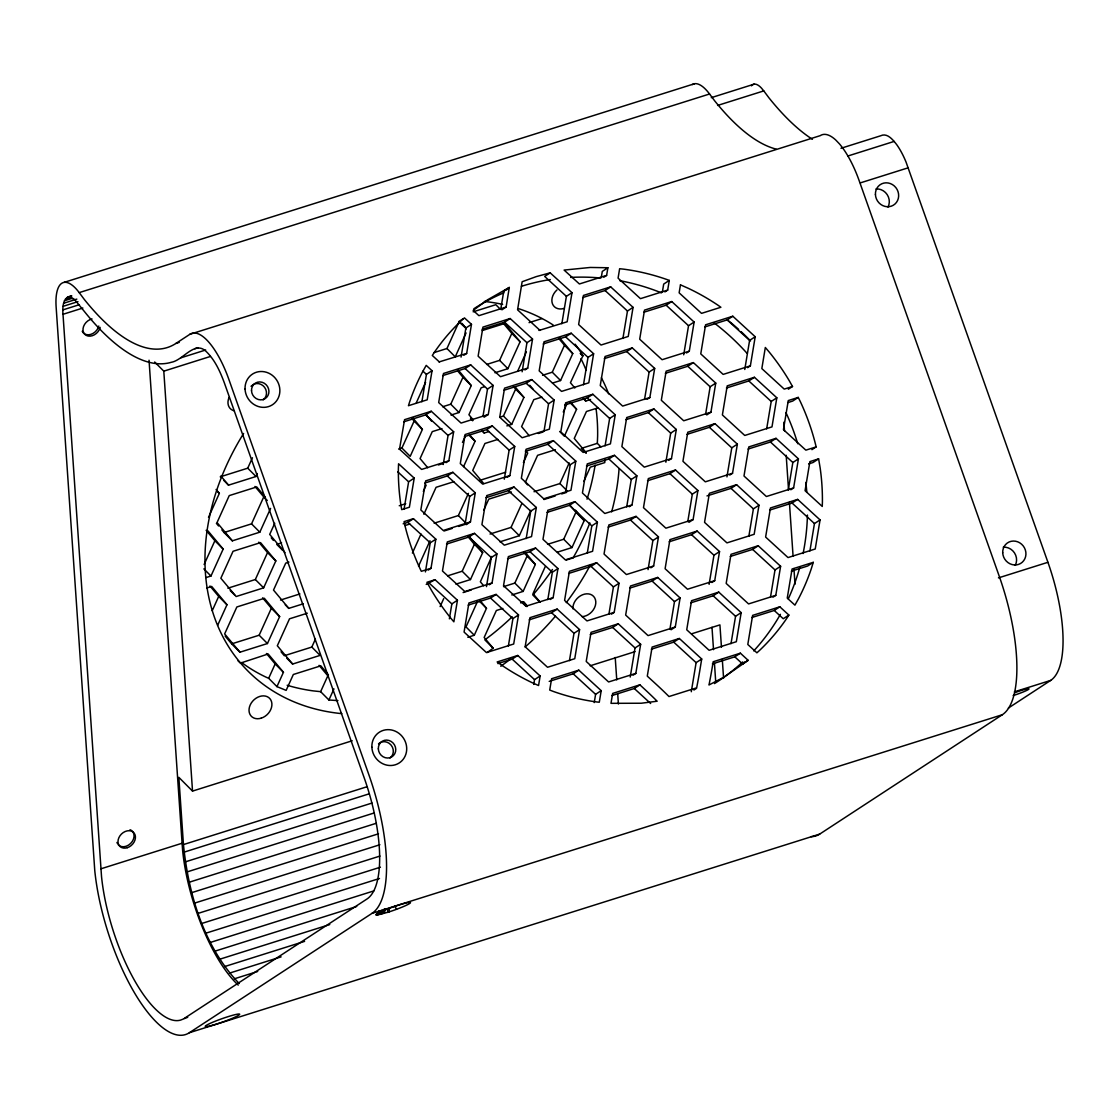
<?xml version="1.0" encoding="UTF-8"?>
<svg xmlns="http://www.w3.org/2000/svg" width="1119" height="1119" viewBox="0 0 1119 1119"><rect width="100%" height="100%" fill="white"/><g stroke="black" fill="none" stroke-linecap="round" stroke-linejoin="round"><path stroke-width="1.5" d="M378.012 912.125L376.278 914.978L387.622 912.349L387.775 908.88M600.875 446.901L597.336 443.334L597.63 436.172A231.871 179.096 -44.9 0 0 596.049 408.673M187.726 1017.283L180.677 1020.066A106.753 37.752 72.5 0 1 101.521 876.541L63 314.299C62.398 307.403 62.678 296.549 71.826 295.948L66.902 297.598M605.043 459.587L604.764 462.595L590.259 467.169L583.81 481.436M506.11 307.068L478.89 315.656L473.169 310.411L487.464 299.864L509.299 287.443L506.11 307.068L501.899 309.823M404.071 509.159L408.617 481.785L414.212 478.121L398.56 463.784L398.364 469.127A222.709 207.309 56.8 0 0 400.644 503.368L401.707 509.635L409.386 507.215L414.212 478.121M421.891 401.749L426.437 374.375L432.046 370.711L426.213 365.381L422.422 372.123A222.709 207.309 56.8 0 0 409.386 402.686L408.463 405.707L427.206 399.805L432.046 370.711M425.402 571.921L430.228 542.841L435.837 539.176L413.443 518.67L404.085 521.622L405.05 526A222.709 207.309 56.8 0 0 420.52 569.697L421.331 571.319L431.011 568.27L435.837 539.176M443.236 464.511L448.062 435.417L453.657 431.766L431.263 411.246L404.574 419.667L399.511 449.181L421.611 469.434L448.831 460.846L453.657 431.766M461.056 357.101L465.882 328.007L471.491 324.342L464.427 317.88L461.951 320.076A222.709 207.309 56.8 0 0 433.71 353.268L432.312 355.478L439.445 362.01M463.853 355.269L466.665 353.436L471.491 324.342M449.376 618.835L451.852 603.896L457.447 600.232L435.067 579.726L426.94 582.286L431.43 590.286A222.709 207.309 56.8 0 0 451.419 618.947L453.866 621.814L457.447 600.232M465.14 523.846L469.686 496.472L475.281 492.822L452.887 472.302L425.668 480.876L420.842 509.97L443.236 530.476L470.456 521.902L475.281 492.822M482.96 416.436L487.506 389.062L493.101 385.398L470.721 364.892L443.502 373.466L438.676 402.56L461.056 423.066L488.276 414.492L493.101 385.398M500.78 309.096L503.774 291.052L509.299 287.443M486.471 586.622L491.297 557.528L496.906 553.863L474.512 533.357L447.292 541.932L442.467 571.026L464.861 591.531L492.066 582.957L496.906 553.863M504.305 479.198L509.131 450.118L514.726 446.453L492.332 425.947L465.112 434.522L460.287 463.602L482.681 484.121L509.9 475.547L514.726 446.453M522.125 371.788L526.951 342.694L532.546 339.043L510.166 318.523L482.946 327.098L478.121 356.192L500.501 376.697L527.72 368.123L532.546 339.043M508.376 645.957L512.922 618.583L518.517 614.918L496.123 594.413L468.903 602.987L464.077 632.081L486.471 652.587L513.691 644.012L518.517 614.918M526.196 538.547L530.742 511.159L536.351 507.508L513.957 486.989L486.737 495.577L481.911 524.657L504.305 545.177L531.525 536.588L536.351 507.508M544.03 431.123L548.576 403.749L554.171 400.084L531.777 379.579L504.557 388.153L499.731 417.247L522.125 437.753L549.345 429.178L554.171 400.084M561.85 323.713L566.396 296.339L572.005 292.674L550.184 272.84L536.253 276.617L522.139 281.736L517.565 309.823L539.959 330.343M572.005 292.674L567.165 321.768L538.966 330.455M533.749 684.408L534.546 679.639L540.141 675.974L517.747 655.468L497.158 661.958L502.557 665.791A222.709 207.309 56.8 0 0 532.448 682.828L538.561 685.527L540.141 675.974M547.82 599.588L552.366 572.215L557.961 568.564L535.581 548.044L508.362 556.619L503.522 585.713L525.916 606.218L553.136 597.644L557.961 568.564M565.654 492.178L570.186 464.805L575.795 461.14L553.401 440.634L526.182 449.209L521.356 478.303L543.75 498.808L570.97 490.234L575.795 461.14M583.475 384.768L588.021 357.381L593.616 353.73L571.222 333.21L544.016 341.799L539.176 370.879L561.57 391.398L588.79 382.81L593.616 353.73M601.267 277.526L602.288 271.413L607.883 267.749L606.624 275.4L603.812 277.232M569.445 660.644L573.991 633.27L579.586 629.605L557.192 609.1L529.972 617.674L525.147 646.768L547.541 667.274L574.76 658.699L579.586 629.605M587.265 553.234L591.811 525.86L597.406 522.195L575.026 501.69L547.806 510.264L542.981 539.344L565.361 559.864L592.58 551.289L597.406 522.195M605.099 445.824L609.645 418.436L615.24 414.785L592.846 394.266L565.627 402.84L560.801 431.934L583.195 452.44L610.414 443.865L615.24 414.785M622.919 338.4L627.465 311.026L633.06 307.361L610.68 286.856L583.461 295.43L578.621 324.524L601.015 345.03L628.235 336.455L633.06 307.361M594.231 702.592L595.602 694.326L601.211 690.661L578.817 670.155L551.597 678.729L549.723 690.059L553.485 691.5A222.709 207.309 56.8 0 0 597.196 702.019L599.28 702.228L601.211 690.661M608.89 614.289L613.436 586.902L619.031 583.251L596.637 562.731L569.417 571.319L564.591 600.399L586.985 620.919L614.205 612.331L619.031 583.251M626.71 506.865L631.256 479.491L636.865 475.827L614.471 455.321L587.251 463.895L582.426 492.989L604.806 513.495L632.025 504.921L636.865 475.827M644.544 399.455L649.09 372.081L654.685 368.417L632.291 347.911L605.071 356.485L600.246 385.565L622.64 406.085L649.859 397.511L654.685 368.417M662.35 292.143L663.693 284.086L669.288 280.421L667.288 279.666A222.709 207.309 56.8 0 0 623.577 269.147L619.632 268.728L618.08 278.155L640.46 298.661L667.679 290.087L669.288 280.421M630.221 677.051L635.046 647.957L640.655 644.306L618.261 623.787L591.042 632.361L586.216 661.455L608.61 681.961L635.83 673.386L640.655 644.306M648.055 569.627L652.881 540.547L658.476 536.882L636.082 516.377L608.862 524.951L604.036 554.045L626.43 574.551L653.65 565.976L658.476 536.882M665.875 462.217L670.701 433.123L676.31 429.472L653.916 408.953L626.696 417.541L621.87 446.621L644.264 467.141L671.484 458.552L676.31 429.472M683.709 354.807L688.535 325.713L694.13 322.048L671.736 301.543L644.516 310.117L639.69 339.211L662.084 359.717L689.304 351.142L694.13 322.048M669.959 628.976L674.491 601.602L680.1 597.938L657.706 577.432L630.487 586.006L625.661 615.086L648.055 635.606L675.275 627.032L680.1 597.938M687.779 521.566L692.325 494.178L697.92 490.528L675.526 470.008L648.321 478.582L643.481 507.676L665.875 528.182L693.095 519.608L697.92 490.528M705.613 414.142L710.145 386.768L715.754 383.104L693.36 362.598L666.141 371.172L661.315 400.266L683.709 420.772L710.929 412.198L715.754 383.104M691.29 691.738L696.116 662.644L701.711 658.993L679.331 638.473L652.111 647.062L647.286 676.142L655.818 683.961A162.395 57.223 40.4 0 1 668.994 696.536L696.647 687.835A162.395 42.228 -76.5 0 0 699.879 670.085L701.711 658.993M709.11 584.328L713.95 555.234L719.545 551.569L697.151 531.063L669.931 539.638L665.106 568.732L687.5 589.237L714.719 580.663L719.545 551.569M726.944 476.904L731.77 447.824L737.365 444.159L714.985 423.653L687.765 432.228L682.94 461.308L705.32 481.827L732.539 473.253L737.365 444.159M744.764 369.494L749.604 340.4L755.199 336.749L732.805 316.229L705.585 324.804L700.76 353.898L723.154 374.403L750.373 365.829L755.199 336.749M731.015 643.663L735.561 616.289L741.17 612.625L718.776 592.119L691.556 600.693L686.73 629.787L709.124 650.293L736.33 641.719L741.17 612.625M748.849 536.253L753.395 508.879L758.99 505.215L736.596 484.695L709.376 493.283L704.55 522.363L726.944 542.883L754.164 534.295L758.99 505.215M766.669 428.829L771.215 401.455L776.824 397.791L754.43 377.285L727.21 385.859L722.384 414.953L744.764 435.459L771.984 426.885L776.824 397.791M770.473 597.308L775.005 569.921L780.614 566.27L758.22 545.75L731.001 554.325L726.175 583.419L748.569 603.924L775.789 595.35L780.614 566.27M788.294 489.884L792.839 462.511L798.434 458.846L776.04 438.34L748.821 446.915L743.995 476.009L766.389 496.514L793.609 487.94L798.434 458.846M809.918 550.94L814.45 523.566L820.059 519.901L797.665 499.396L770.445 507.97L765.62 537.05L788.014 557.57L815.233 548.995L820.059 519.901M384.349 913.342L385.356 908.74M382.852 913.761L384.223 909.062M813.261 562.339L811.387 568.48A222.709 207.309 56.8 0 1 798.351 599.029L794.924 605.141L787.244 598.106L792.07 569.025L813.261 562.339L807.666 566.004L791.357 571.138M381.467 914.125L382.614 910.936M380.208 914.433L381.957 910.265M208.512 517.356L219.352 493.381L216.079 489.465M204.12 564.522L214.876 540.743L206.148 530.294M220.233 476.834L247.733 468.176L252.446 457.769M206.106 577.544L210.973 576.019L223.171 549.065L207.868 530.784M223.786 480.401L228.528 485.156L256.013 476.498L257.356 473.519M212.232 610.694L218.695 596.427L209.952 585.978M221.87 529.902L224.052 532.518L251.537 523.86L263.734 496.906L254.992 486.457M217.645 625.353L226.975 604.75L211.687 586.454L206.805 587.993M224.052 532.518L232.332 540.841L259.818 532.182L270.588 508.404M274.728 523.3L269.707 534.406L284.995 552.688M227.856 588.202L255.342 579.53L267.539 552.59L258.811 542.142M263.636 587.853L275.833 560.913L260.531 542.631L233.046 551.289L220.849 578.229L236.137 596.525L263.636 587.853L255.342 579.53M225.115 636.04L231.661 643.873L259.16 635.214L271.358 608.274L262.615 597.826M267.441 643.537L279.638 616.597L264.35 598.301L236.85 606.974L224.653 633.913L239.956 652.195L267.441 643.537L259.16 635.214M328.468 674.967L320.817 665.833L293.332 674.491L286.142 690.381L276.952 686.618L268.672 678.296L275.162 663.945L266.42 653.496M276.952 686.618L283.443 672.267L268.154 653.986L240.459 663.105L238.039 660.881M416.268 402.896L425.598 382.292M281.051 651.804L284.324 655.72L311.823 647.062L315.404 639.131M398.672 449.055L401.917 448.034L414.114 421.08L411.918 418.478M434.018 352.597L446.957 348.513L459.154 321.573L466.259 328.706M412.561 417.653L422.395 429.402L410.197 456.356L401.917 448.034M466.063 332.93L455.237 356.835L446.957 348.513M337.924 700.606L328.916 699.99L320.635 691.668L327.825 675.792L319.083 665.343M442.676 406.743L450.761 404.197L462.958 377.243L457.503 370.725M328.916 699.99L333.952 688.884M423.332 491.423L426.199 485.087M450.957 415.065L459.042 412.519L471.239 385.565L458.133 369.899M423.877 514.25L436.074 487.311L453.866 481.702M412.393 553.052L421.01 534.029M462.469 442.439L465.336 436.102M486.681 364.444L499.62 360.36L511.817 333.42L503.074 322.971M418.534 566.13L430.004 540.771M463.574 466.609L475.057 441.25L469.588 434.718M494.962 372.767L507.9 368.683L520.097 341.743L504.809 323.447L482.163 330.581M517.775 370.907L526.392 351.884M434.13 523.202L458.384 515.551L468.427 493.367M500.193 417.065L503.424 416.044L515.621 389.09L513.439 386.489M506.865 425.891L511.705 424.367L523.902 397.413L515.174 386.964M440.117 606.596L443.697 598.665M483.716 510.25L488.737 499.158L511.383 492.024M447.642 575.823L462.189 571.236L474.386 544.282L467.84 536.449M542.575 375.271L552.282 372.207L564.48 345.253L559.024 338.735M455.923 584.146L470.47 579.558L482.667 552.618L469.56 536.938M523.412 462.609L527.72 453.097L525.538 450.481M552.478 383.076L560.563 380.53L572.76 353.576L559.654 337.91M491.828 556.423L480.359 581.782L483.632 585.699M575.11 344.176A231.871 179.096 -44.9 0 1 579.698 350.569L582.929 355.716L570.438 382.754L574.816 387.971M477.477 601.546L466.008 626.92L474.288 635.242L486.485 608.288L479.925 600.455M490.024 534.029L511.047 527.399L521.804 503.62M563.263 412.03L566.857 404.113M499.927 541.834L519.328 535.721L530.812 510.362M571.11 402.728L576.579 409.26L564.368 436.214L559.64 431.458M503.536 586.65L514.852 583.083L527.049 556.129L523.776 552.213M534.029 491.717L559.906 483.562L569.221 462.958M511.817 594.972L523.132 591.405L535.33 564.452L525.51 552.702M545.219 566.676L533.022 593.629L540.099 602.092M547.541 544.338L563.71 539.246L575.907 512.292L570.452 505.774M557.444 552.157L571.991 547.569L584.188 520.615L575.446 510.166M379.089 914.685L380.418 911.859M378.138 914.852L379.593 912.013M377.341 914.964L378.921 912.111M572.886 558.241L576.593 551.653A231.871 179.096 -44.9 0 0 589.867 522.909M376.725 915.006L379.215 910.712M788.867 615.072L787.063 617.898A222.709 207.309 56.8 0 1 758.836 651.076L756.892 652.811L747.8 644.474L752.625 615.38L779.845 606.806L788.867 615.072L783.258 618.737L774.236 610.47L751.828 617.534M712.383 663.889L734.791 656.825L742.582 663.959L745.1 661.958M748.135 660.322L723.853 677.205L708.998 684.982L709.222 683.863A162.395 42.228 -76.5 0 0 712.453 666.127L713.181 661.749L740.386 653.174L748.135 660.322L742.582 663.959M502.837 608.47L496.36 610.512L484.163 637.466L493.143 648.195L487.227 652.503M79.211 292.618L84.317 299.458A271.511 95.996 72.5 0 0 175.907 343.435L189.894 334.287L820.241 135.651A61.013 21.569 72.5 0 1 835.795 140.057L839.376 143.805A61.013 21.569 72.5 0 1 859.182 180.718L999.085 575.795A122.041 43.151 72.5 0 1 1002.316 714.733L819.709 834.089L189.363 1032.725A122.041 43.151 72.5 0 1 133.958 991.924A122.041 43.151 72.5 0 1 94.765 870.596L56.132 306.956A48.439 17.135 72.5 0 1 79.211 292.618L709.558 93.996L714.663 100.822A271.511 95.996 72.5 0 0 776.152 149.107M68.511 296.997L74.413 299.291L84.247 311.32A286.786 101.409 72.5 0 0 171.291 362.29C183.306 360.318 194.888 339.575 206.637 351.939C215.184 360.43 220.205 371.732 224.346 382.866L364.081 777.481A106.781 37.752 72.5 0 1 366.906 899.047L184.411 1018.318M463.028 318.789L458.832 321.545L465.882 328.007M550.184 272.84L544.673 276.435L566.396 296.339M482.149 329.252L504.557 322.188L510.166 318.523M442.704 375.606L465.112 368.543L470.721 364.892M582.663 297.57L605.071 290.52L610.68 286.856M403.679 421.835L425.668 414.911L431.263 411.246M543.219 343.939L565.627 336.875L571.222 333.21M524.923 369.955L527.72 368.123M664.882 291.919L667.679 290.087M503.76 390.307L526.182 383.244L531.777 379.579M484.079 417.233L488.276 414.492M643.719 312.271L666.141 305.207L671.736 301.543M464.315 436.662L486.737 429.598L492.332 425.947M446.033 462.679L448.831 460.846M604.274 358.626L626.696 351.562L632.291 347.911M424.87 483.03L447.292 475.967L452.887 472.302M564.829 404.994L587.251 397.93L592.846 394.266M403.162 523.804L407.848 522.321L413.443 518.67M732.805 316.229L727.21 319.894L704.788 326.958M686.506 352.975L689.304 351.142M525.384 451.349L547.806 444.299L553.401 440.634M507.103 477.365L509.9 475.547M665.343 373.326L687.765 366.263L693.36 362.598M647.062 399.329L649.859 397.511M485.94 497.717L508.362 490.654L513.957 486.989M466.245 524.643L470.456 521.902M625.899 419.681L648.307 412.617L653.916 408.953M446.495 544.086L468.903 537.022L474.512 533.357M428.199 570.103L431.011 568.27M747.576 367.661L750.373 365.829M586.454 466.05L608.862 458.986L614.471 455.321M426.213 584.412L435.067 579.726M726.413 388.013L748.821 380.95L754.43 377.285M706.718 414.939L710.929 412.198M547.009 512.404L569.417 505.34L575.026 501.69M686.968 434.368L709.376 427.304L714.985 423.653M668.672 460.385L671.484 458.552M507.564 558.773L529.972 551.709L535.581 548.044M489.269 584.789L492.066 582.957M788.308 389.23L792.504 386.489L789.357 380.88A222.709 207.309 56.8 0 0 769.354 352.219L765.326 347.491L761.829 368.585L784.223 389.104L792.504 386.489M647.523 480.736L669.931 473.673L675.526 470.008M629.228 506.753L632.025 504.921M468.12 605.127L490.528 598.064L496.123 594.413M811.918 449.656L816.115 446.915L815.737 445.166A222.709 207.309 56.8 0 0 800.253 401.455L798.239 397.413L792.644 401.078L787.65 402.644M608.079 527.105L630.487 520.041L636.082 516.377M748.038 449.069L770.445 442.005L776.04 438.34M729.742 475.071L732.539 473.253M568.62 573.46L591.042 566.396L596.637 562.731M550.338 599.476L553.136 597.644M706.984 495.927L731.001 488.36L736.596 484.695M688.898 522.349L693.095 519.608M529.175 619.828L551.597 612.764L557.192 609.1M669.134 541.792L691.556 534.728L697.151 531.063M650.852 567.809L653.65 565.976M497.899 663.609L512.152 659.119L517.747 655.468M818.618 458.86L809.89 461.601L805.065 490.695L822.255 506.445L822.409 502.039A222.709 207.309 56.8 0 0 820.129 467.798L818.618 458.86L813.023 462.511L808.659 463.895M790.811 489.772L793.609 487.94M629.689 588.146L652.111 581.083L657.706 577.432M611.408 614.163L614.205 612.331M769.648 510.11L792.07 503.046L797.665 499.396M590.245 634.515L612.666 627.451L618.261 623.787M730.203 556.479L752.625 549.415L758.22 545.75M711.922 582.495L714.719 580.663M549.205 681.387L573.208 673.82L578.817 670.155M690.759 602.847L713.167 595.784L718.776 592.119M671.064 629.773L675.275 627.032M651.314 649.202L673.722 642.138L679.331 638.473M633.018 675.219L635.83 673.386M772.977 597.182L775.789 595.35M611.869 695.57L634.277 688.507L639.886 684.842L643.243 687.933A162.395 57.223 40.4 0 1 656.433 700.508L657.147 701.221L641.243 703.236L610.988 703.333L612.666 693.416L639.886 684.842M774.236 610.47L779.845 606.806M734.791 656.825L740.386 653.174M693.92 690.017L696.55 688.297M189.363 1032.725L371.984 913.37L1002.316 714.733M1008.345 708.075L1050.671 680.408A103.731 36.675 72.5 0 0 1063.05 639.383L1063.008 637.229A103.731 36.675 72.5 0 0 1059.679 606.232L1059.203 603.701A103.731 36.675 72.5 0 0 1047.93 562.298L906.054 162.087A42.676 15.093 72.5 0 0 896.683 144.617C893.06 139.973 887.269 132.448 880.583 135.805L840.984 148.281M503.774 291.052L507.746 289.15M692.199 84.582L694.563 83.715A48.439 17.135 72.5 0 1 709.558 93.996M387.622 912.349L389.356 911.803A18.31 1.692 -19.5 0 0 410.421 902.823A18.31 1.692 -19.5 0 0 392.293 907.229A18.31 1.692 -19.5 0 0 376.278 914.978M64.217 282.338L694.563 83.715M65.517 298.857L70.483 297.29M64.398 300.773L72.693 298.158M711.264 97.661L754.15 84.149M63.573 303.277L76.833 299.109M63.056 306.34L77.966 301.64M62.86 309.893L79.421 304.676M717.587 105.452L763.773 90.905L769.005 97.912A289.835 102.486 72.5 0 0 812.422 139.302M63 314.299L82.862 308.033M175.907 343.435L179.236 342.386M194.818 348.694L198.133 347.659M180.844 357.828L205.686 349.995M154.674 361.997L163.794 371.158L210.372 356.471M847.978 155.975L894.165 141.414M860.385 182.873L908.222 167.794M473.169 311.823L495.815 304.69L500.543 309.445M606.624 275.4L579.404 283.974L564.102 270.071L590.314 267.455L607.883 267.749M529.063 322.636L542.002 318.565M439.068 361.941L466.665 353.436M484.359 386.768L481.128 387.789L468.931 414.743L473.295 419.961M441.977 428.577L432.27 431.626L420.073 458.58L427.724 467.714M541.876 397.091L533.791 399.637L521.594 426.591L529.231 435.725M481.855 430.647L484.219 433.025L489.073 431.5M583.377 398.658L585.741 401.036L590.566 399.511M497.871 439.403L484.933 443.474L472.736 470.428L483.66 483.478M597.7 407.945L586.454 411.484L574.257 438.438L586.272 452.803M438.396 464.972L443.25 463.448M538.309 433.487L543.149 431.962M555.388 449.712L537.596 455.321L525.398 482.261L527.581 484.877M281.568 542.841L276.715 544.366L282.631 550.31M399.245 505.746L405.721 503.718M479.743 480.387L505.62 472.232M597.336 443.334L581.265 448.397L585.992 453.153M798.239 397.413L788.28 400.56L783.44 429.64L805.834 450.146L816.115 446.915M288.94 562.116L285.709 563.137L273.512 590.077L288.8 608.372L303.361 603.784M405.008 525.538L409.862 524.014M444.019 531.007L452.118 528.462M458.58 526.434L466.665 523.874M543.932 499.536L555.248 495.969M561.71 493.927L566.564 492.402M280.519 600.05L299.92 593.923M307.305 613.212L289.513 618.807L277.316 645.761L292.618 664.043L320.104 655.384L311.823 647.062M463.098 592.552L471.183 590.007M566.242 560.059L572.704 558.017M520.615 602.875L523.846 601.854L527.217 605.869M467.812 637.27L474.288 635.242M239.2 983.531C203.938 946.632 188.44 894.389 183.446 844.579L178.844 777.355L192.524 791.091L352.233 740.764M590.161 665.791L635.074 651.636M691.64 633.802L719.923 624.892L721.461 647.244M998.442 577.894L1047.93 562.298M100.934 868.806L182.089 843.236L149.037 360.22M183.446 844.579L366.864 786.783M184.034 852.16L369.116 793.847M185.25 861.896L371.998 803.05M186.957 871.953L373.704 813.107M189.139 882.248L375.886 823.402M191.755 892.64L378.502 833.795M194.804 903.047L379.887 844.733M198.231 913.342L379.97 856.063M202.007 923.399L380.418 867.183M206.092 933.12L379.495 878.485M210.442 942.408L373.844 890.906M1014.387 691.836L1050.671 680.408M215.002 951.136L356.723 906.474M219.716 959.235L329.769 924.546M224.555 966.592L304.592 941.373M229.451 973.138L281.135 956.857M234.347 978.817L257.692 971.46M320.635 691.668L313.194 690.885A231.871 179.096 -44.9 0 1 287.163 685.262M268.672 678.296L266.028 677.149A231.871 179.096 -44.9 0 1 241.606 662.532M749.604 340.4L727.21 319.894L731.113 322.873A222.709 207.309 56.8 0 1 738.624 329.378M666.141 305.207L688.535 325.713M748.821 380.95L771.215 401.455M605.071 290.52L627.465 311.026M687.765 366.263L710.145 386.768M770.445 442.005L792.839 462.511M626.696 351.562L649.09 372.081M709.376 427.304L731.77 447.824M792.07 503.046L814.45 523.566M565.627 336.875L588.021 357.381M648.307 412.617L670.701 433.123M731.001 488.36L753.395 508.879M504.557 322.188L526.951 342.694M587.251 397.93L609.645 418.436M669.931 473.673L692.325 494.178M752.625 549.415L775.005 569.921M526.182 383.244L548.576 403.749M608.862 458.986L631.256 479.491M691.556 534.728L713.95 555.234M465.112 368.543L487.506 389.062M547.806 444.299L570.186 464.805M630.487 520.041L652.881 540.547M713.167 595.784L735.561 616.289M422.954 371.172L426.437 374.375M486.737 429.598L509.131 450.118M569.417 505.34L591.811 525.86M652.111 581.083L674.491 601.602M425.668 414.911L448.062 435.417M508.362 490.654L530.742 511.159M591.042 566.396L613.436 586.902M673.722 642.138L696.116 662.644M447.292 475.967L469.686 496.472M529.972 551.709L552.366 572.215M612.666 627.451L635.046 647.957M397.777 471.854L408.617 481.785M468.903 537.022L491.297 557.528M551.597 612.764L573.991 633.27M634.277 688.507L650.643 703.487M407.848 522.321L430.228 542.841M490.528 598.064L512.922 618.583M573.208 673.82L595.602 694.326M429.458 583.377L451.852 603.896M512.152 659.119L534.546 679.639M580.565 353.338L582.929 355.716M580.271 353.422L582.649 355.8M564.48 345.253L572.76 353.576M552.282 372.207L560.563 380.53M511.817 333.42L520.097 341.743M569.473 402.127L576.579 409.26M499.62 360.36L507.9 368.683M515.621 389.09L523.902 397.413M503.424 416.044L511.705 424.367M462.958 377.243L471.239 385.565M559.906 483.562L566.997 490.695M575.907 512.292L584.188 520.615M450.761 404.197L459.042 412.519M469.141 435.305L475.057 441.25M563.71 539.246L571.991 547.569M414.114 421.08L422.395 429.402M511.047 527.399L519.328 535.721M527.049 556.129L535.33 564.452M458.384 515.551L465.476 522.685M539.931 602.12L532.826 594.986L534.742 592.804A231.871 179.096 -44.9 0 0 552.436 569.487M514.852 583.083L523.132 591.405M474.386 544.282L482.667 552.618M526.909 606.638L522.293 601.574M462.189 571.236L470.47 579.558M479.38 601.155L486.485 608.288M493.143 648.195L484.863 639.872L491.311 634.977A231.871 179.096 -44.9 0 0 512.208 616.807M247.733 468.176L256.013 476.498M263.734 496.906L267.287 500.473M251.537 523.86L259.818 532.182M216.988 491.003L219.352 493.381M267.539 552.59L275.833 560.913M285.247 604.806L288.8 608.372M214.876 540.743L223.171 549.065M271.358 608.274L279.638 616.597M230.22 590.58L234.962 595.336M203.868 568.886L210.973 576.019M286.702 658.098L292.618 664.043M218.695 596.427L226.975 604.75M275.162 663.945L283.443 672.267M231.661 643.873L239.956 652.195M583.558 398.42L585.741 401.036M529.791 385.272L533.078 389.188M461.979 323.363L466.343 328.58M482.037 430.409L484.219 433.025M470.47 418.17L472.666 420.786M426.101 414.645L431.556 421.178M265.469 497.396L256.727 486.947L229.241 495.605L217.044 522.559L232.332 540.841M220.877 476.023L228.528 485.156M271.246 537.833L273.428 540.449M216.401 523.37L218.583 525.986M763.773 90.905L761.466 88.107A30.087 10.644 72.5 0 0 751.436 85.841M394.909 906.418L396.546 909.285M182.089 843.236L182.677 850.972A106.753 37.752 72.5 0 0 238.235 985.098M783.915 422.157L784.503 430.871M786.181 455.265L788.559 490.136M789.399 502.333L793.091 556.367M793.931 568.564L795.008 584.258M722.287 659.273L723.573 678.184M711.992 627.297L713.516 649.649M714.454 663.399L715.754 682.31M615.212 657.454L616.751 679.862M617.688 693.654L618.401 704.005M163.794 371.158L192.524 791.091M389.16 908.432L389.356 911.803M819.709 834.089A122.041 43.151 72.5 0 1 811.051 836.662M189.894 334.287A61.013 21.569 72.5 0 1 228.849 379.355L368.752 774.432A122.041 43.151 72.5 0 1 371.984 913.37M572.928 608.848A12.813 9.903 -44.9 0 1 584.608 594.119A12.813 9.903 -44.9 0 1 595.742 603.589A12.813 9.903 -44.9 0 1 582.118 616.667M564.046 308.41A12.813 9.903 -44.9 0 1 552.464 303.836A12.813 9.903 -44.9 0 1 556.954 289.947M234.333 410.827A12.813 9.903 -44.9 0 1 229.143 397.301M1013.143 695.556A12.197 1.133 -19.5 0 0 1027.927 689.78A12.197 1.133 -19.5 0 0 1023.004 689.947L1021.913 690.269A12.197 1.133 -19.5 0 0 1014.821 692.703M1003.267 547.191A12.197 11.358 56.8 0 1 1014.443 552.828A12.197 11.358 56.8 0 1 1015.269 565.319M875.995 188.957A12.197 11.358 56.8 0 1 887.171 194.594A12.197 11.358 56.8 0 1 887.996 207.085M251.076 386.335A9.148 8.518 56.8 0 1 251.691 385.677M252.376 385.104A9.148 8.518 56.8 0 1 264.616 387.384A9.148 8.518 56.8 0 1 263.203 399.861M378.516 743.827A9.148 8.518 56.8 0 1 391.146 745.156A9.148 8.518 56.8 0 1 390.027 758.011M601.393 377.788A231.871 179.096 -44.9 0 1 608.638 393.86M619.059 468.749A231.871 179.096 -44.9 0 1 611.631 511.873M590.189 565.305A231.871 179.096 -44.9 0 1 566.284 602.623M555.486 616.107A231.871 179.096 -44.9 0 1 525.133 646.978M510.46 659.077A231.871 179.096 -44.9 0 1 500.78 666.253M341.827 713.642A231.871 179.096 -44.9 0 1 243.606 433.473M484.331 301.445A231.871 179.096 -44.9 0 1 502.627 304.382M518.545 308.662A231.871 179.096 -44.9 0 1 553.22 325.028M580.971 358.653A231.871 179.096 -44.9 0 1 586.188 370.375M595.098 465.154A231.871 179.096 -44.9 0 1 587.027 499.186M132.07 830.969A9.763 7.539 -44.9 0 1 130.573 843.502A9.763 7.539 -44.9 0 1 118.096 844.565M117.243 843.222A9.763 7.539 -44.9 0 1 116.949 842.467M130.014 829.752A9.763 7.539 -44.9 0 1 131.455 830.48M98.794 326.035A9.763 7.539 -44.9 0 1 90.905 334.357A9.763 7.539 -44.9 0 1 82.219 331.252M100.164 327.405A9.763 7.539 -44.9 0 1 90.135 336.148A9.763 7.539 -44.9 0 1 83.03 328.72A9.763 7.539 -44.9 0 1 92.052 318.943M473.827 308.774A222.709 207.309 56.8 0 1 503.914 292.758M521.426 286.296A222.709 207.309 56.8 0 1 550.324 279.54M570.648 277.414A222.709 207.309 56.8 0 1 600.721 278.016M619.702 280.659A222.709 207.309 56.8 0 1 661.469 292.87M714.006 322.804A222.709 207.309 56.8 0 1 746.863 353.114M786.028 412.729A222.709 207.309 56.8 0 1 797.749 443.753M805.848 482.443A222.709 207.309 56.8 0 1 806.813 492.234M807.428 515.048A222.709 207.309 56.8 0 1 803.078 553.541M799.721 567.557A222.709 207.309 56.8 0 1 788.294 598.875M780.405 614.317A222.709 207.309 56.8 0 1 753.744 650.894M742.764 661.902A222.709 207.309 56.8 0 1 714.481 683.583M741.072 331.616A222.709 207.309 56.8 0 1 750.541 340.931M680.464 284.855L679.135 292.842L701.529 313.362L720.874 307.263L718.216 305.375A222.709 207.309 56.8 0 0 688.325 288.338L680.464 284.855M251.509 390.685A9.148 8.518 56.8 0 0 264.881 398.77A9.148 8.518 56.8 0 0 264.252 383.23A9.148 8.518 56.8 0 0 251.509 390.685M245.047 389.02A18.31 17.037 56.8 0 0 271.805 405.162A18.31 17.037 56.8 0 0 270.518 374.11A18.31 17.037 56.8 0 0 245.047 389.02M378.334 748.835A9.148 8.518 56.8 0 0 391.72 756.92A9.148 8.518 56.8 0 0 391.077 741.393A9.148 8.518 56.8 0 0 378.334 748.835M371.872 747.17A18.31 17.037 56.8 0 0 398.63 763.326A18.31 17.037 56.8 0 0 397.343 732.26A18.31 17.037 56.8 0 0 371.872 747.17M213.547 1024.976A18.31 1.692 -19.5 0 0 239.69 1014.304A18.31 1.692 -19.5 0 0 214.037 1021.703A18.31 1.692 -19.5 0 0 213.547 1024.976M261.203 718.174A12.813 9.903 -44.9 0 0 269.987 698.76A12.813 9.903 -44.9 0 0 250.194 704.998A12.813 9.903 -44.9 0 0 261.203 718.174M875.422 194.496A12.197 11.358 56.8 0 0 893.27 205.267A12.197 11.358 56.8 0 0 892.416 184.565A12.197 11.358 56.8 0 0 875.422 194.496M1002.708 552.73A12.197 11.358 56.8 0 0 1020.542 563.5A12.197 11.358 56.8 0 0 1019.689 542.785A12.197 11.358 56.8 0 0 1002.708 552.73M127.286 847.698A9.763 7.539 -44.9 0 0 133.986 832.914A9.763 7.539 -44.9 0 0 118.894 837.669A9.763 7.539 -44.9 0 0 127.286 847.698"/></g></svg>
